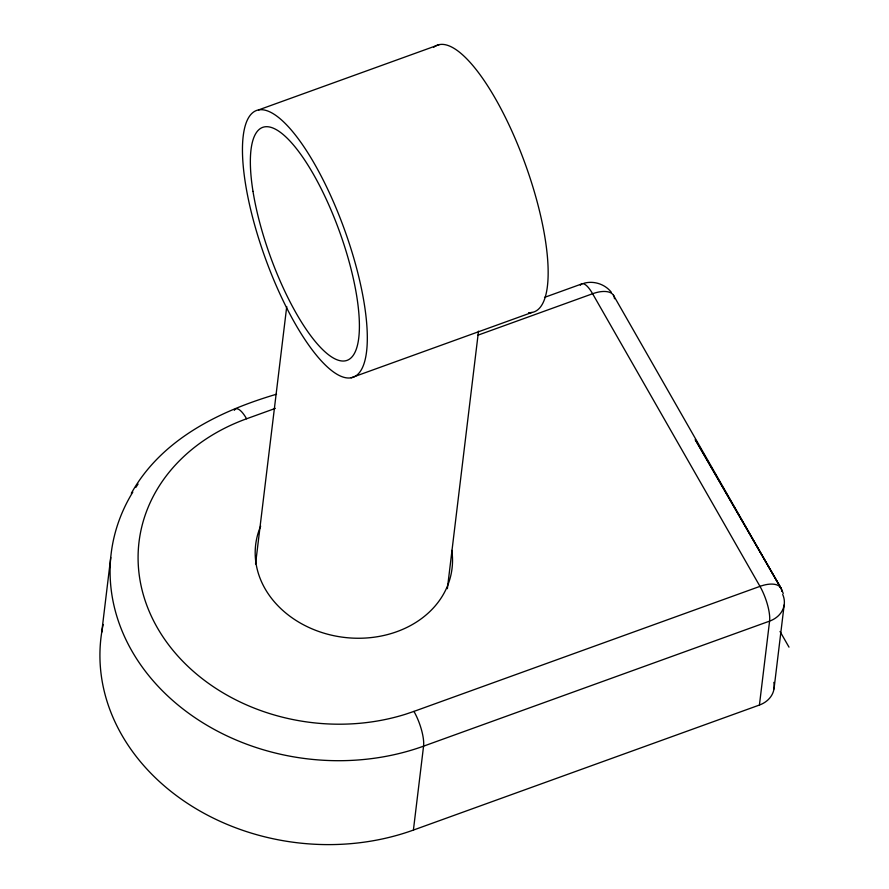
<?xml version="1.0" encoding="UTF-8"?>
<svg xmlns="http://www.w3.org/2000/svg" width="889" height="889" viewBox="0 0 889 889"><rect width="100%" height="100%" fill="white"/><g stroke="black" fill="none" stroke-linecap="round" stroke-linejoin="round"><path stroke-width="1.33" d="M101.724 632.29L110.736 557.503M255.554 563.97L286.736 306.572M103.168 624.478A218.905 180.189 6.9 0 0 186.768 802.889A218.905 180.189 6.9 0 0 413.407 830.07L423.564 746.16A26.27 7.79 70.1 0 0 413.941 711.4L759.973 586.362A26.27 12.724 -29.8 0 1 781.831 591.352M447.367 588.674L478.504 331.141M413.407 830.07L759.428 705.033L769.585 621.122A26.27 21.625 6.9 0 0 782.698 594.474M774.019 688.864L784.165 604.953M131.328 493.284C161.465 439.277 219.505 411.007 276.546 394.205M258.555 109.925L439.433 44.561M544.524 297.382L582.251 283.747M351.122 377.792A141.851 42.083 70.1 0 0 317.918 169.977A141.851 42.083 70.1 0 0 245.486 183.79A141.851 42.083 70.1 0 0 351.122 377.792L532 312.428M413.941 711.4L405.706 714.189A192.635 158.564 6.9 0 1 155.331 624.134A192.635 158.564 6.9 0 1 246.586 418.775L275.312 408.395M477.704 335.264L592.607 293.737A26.27 12.724 -29.8 0 1 614.477 298.726M583.829 283.291C593.763 280.457 604.987 284.124 611.332 292.27M780.775 587.796L695.22 439.622L781.353 588.896L783.242 593.463M781.353 588.896L613.41 295.17M780.042 631.49L788.999 647.148M433.643 47.306A141.851 42.083 70.1 0 1 525.777 165.521A141.851 42.083 70.1 0 1 528.633 312.65M451.79 550.369A98.901 81.41 6.9 0 1 343.398 637.302A98.901 81.41 6.9 0 1 260.666 526.144M773.841 682.374A26.27 21.625 6.9 0 1 759.428 705.033M132.817 492.095A218.905 180.189 6.9 0 0 173.277 700.976A218.905 180.189 6.9 0 0 423.564 746.16L769.585 621.122A26.27 7.79 70.1 0 0 759.973 586.362L592.607 293.737A26.27 7.79 70.1 0 0 580.339 285.291M135.761 487.483A218.905 180.189 6.9 0 1 138.073 484.072M234.318 410.329A26.27 7.79 70.1 0 1 246.586 418.775M252.998 191.391A123.904 36.76 70.1 0 0 345.265 360.845A123.904 36.76 70.1 0 0 316.262 179.334A123.904 36.76 70.1 0 0 252.998 191.391"/></g></svg>
